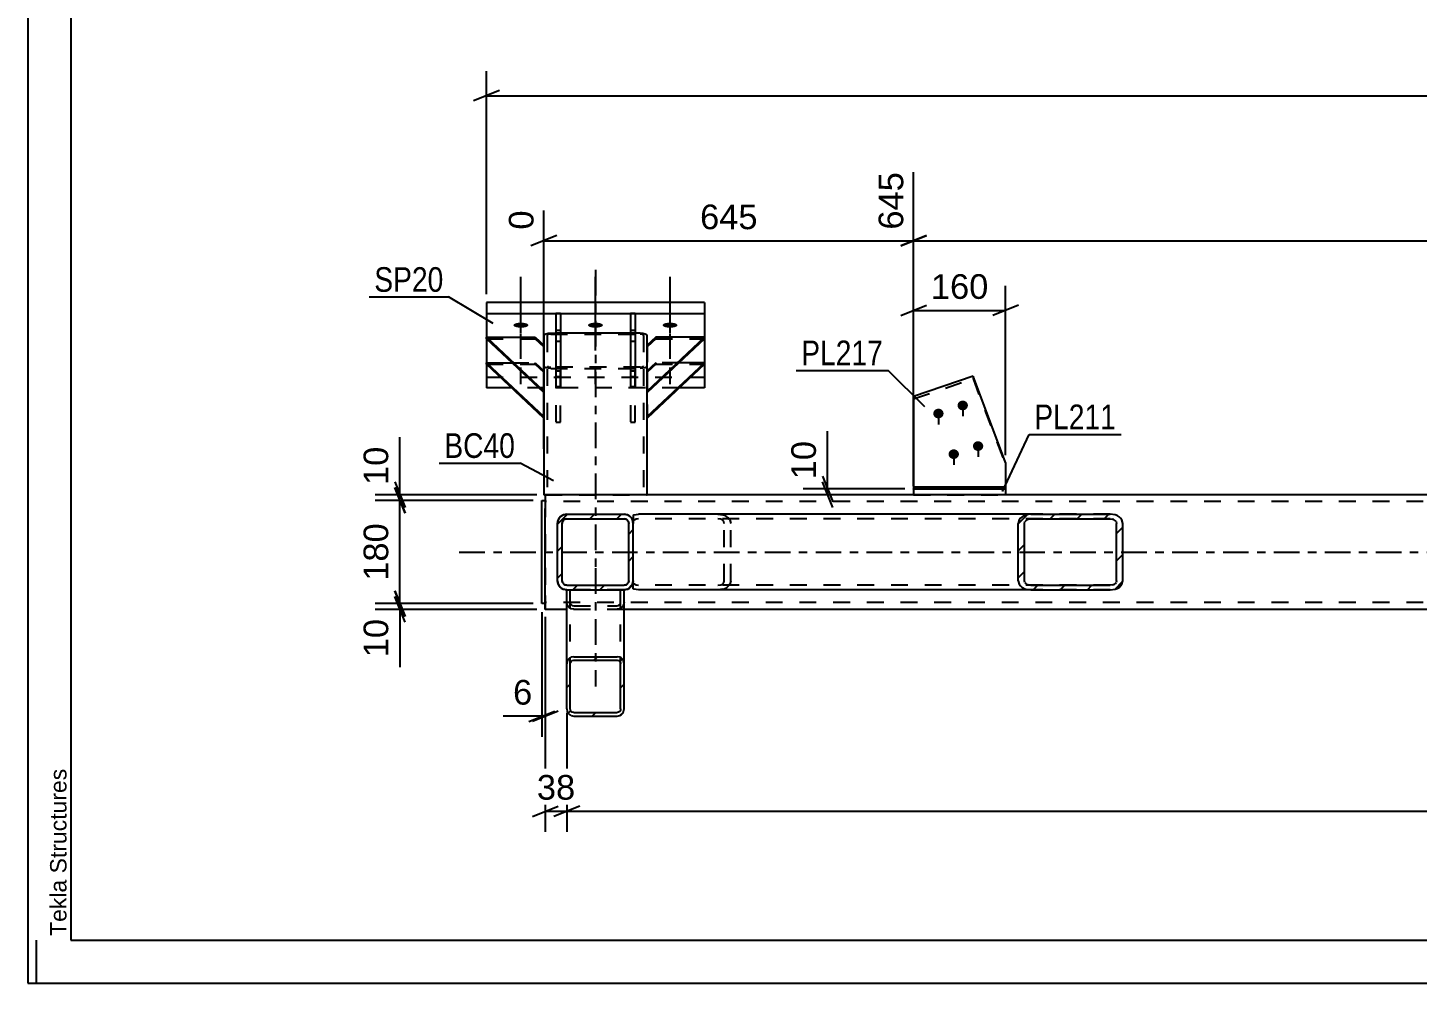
# Model space of a CAD drawing. Header units: millimetres. Extents: x 0 to 841, y 0 to 594.
# Drawn here: x 0 to 161.5, y 0 to 111.1 of the extents above; entities that cross this region are included whole.
import ezdxf

# ---------------------------------------------------------------- set-up
doc = ezdxf.new("R2010")
doc.units = ezdxf.units.MM
doc.linetypes.add('DXK_LINE_DOT2', pattern=[3.9198, 1.9599, -1.9599])
doc.linetypes.add('DXK_LINE_DOT3', pattern=[5.9187, 2.979, -0.9799, 0.9799, -0.9799])
doc.styles.add('Arial', font='ARIAL.TTF', dxfattribs={"height": 0.2})
doc.styles.add('Arial Narrow', font='ARIALN.TTF', dxfattribs={"height": 0.2})

# ---------------------------------------------------------------- blocks, each defined once
blk = doc.blocks.new('Unknown-318884472-1130')
at = {"color": 5, "linetype": 'Continuous'}
for p, q in [((0, 594), (0, 0)), ((5, 589), (5, 5)), ((1, 0), (1, 5)), ((5, 5), (836, 5)), ((0, 0), (841, 0))]:
    blk.add_line(p, q, dxfattribs=at)
at = {"color": 174, "linetype": 'Continuous', "style": 'Arial'}
blk.add_text('Tekla Structures', height=1.9102, rotation=90, dxfattribs=at).set_placement((4.5, 5.5))
blk = doc.blocks.new('Part-318884472-4687 - 4662')
at = {"color": 2, "linetype": 'Continuous'}
for p, q in [((71.99, 65.88), (78.66, 72.14)), ((78.66, 71.96), (71.99, 65.7)), ((78.66, 72.14), (75.7, 72.14)), ((78.66, 72.14), (78.66, 71.96))]:
    blk.add_line(p, q, dxfattribs=at)
at = {"color": 7, "linetype": 'DXK_LINE_DOT2'}
for p, q in [((72.99, 72.14), (71.99, 71.2)), ((72.99, 71.96), (71.99, 71.02)), ((71.99, 71.2), (71.99, 65.7)), ((75.7, 72.14), (72.99, 72.14)), ((72.99, 72.14), (72.99, 71.96)), ((72.99, 71.96), (78.66, 71.96))]:
    blk.add_line(p, q, dxfattribs=at)
blk = doc.blocks.new('Part-318884472-4672 - 4662')
at = {"color": 2, "linetype": 'Continuous'}
for p, q in [((70.06, 77.87), (70.06, 69.32)), ((70.59, 77.87), (70.06, 77.87)), ((70.59, 77.87), (70.59, 69.32)), ((70.59, 69.32), (70.06, 69.32))]:
    blk.add_line(p, q, dxfattribs=at)
at = {"color": 7, "linetype": 'DXK_LINE_DOT2'}
for p, q in [((70.06, 75.93), (70.59, 75.93)), ((70.06, 74.65), (70.59, 74.65))]:
    blk.add_line(p, q, dxfattribs=at)
blk = doc.blocks.new('Part-318884472-4664 - 4662')
at = {"color": 2, "linetype": 'Continuous'}
for p, q in [((53.32, 71.96), (53.32, 72.14)), ((53.32, 72.14), (59.99, 65.88)), ((53.32, 72.14), (56.28, 72.14)), ((59.99, 65.7), (53.32, 71.96))]:
    blk.add_line(p, q, dxfattribs=at)
at = {"color": 7, "linetype": 'DXK_LINE_DOT2'}
for p, q in [((53.32, 71.96), (58.99, 71.96)), ((56.28, 72.14), (58.99, 72.14)), ((58.99, 71.96), (58.99, 72.14)), ((58.99, 72.14), (59.99, 71.2)), ((58.99, 71.96), (59.99, 71.02)), ((59.99, 71.2), (59.99, 65.7))]:
    blk.add_line(p, q, dxfattribs=at)
blk = doc.blocks.new('Part-318884472-4665 - 4662')
at = {"color": 2, "linetype": 'Continuous'}
for p, q in [((53.32, 74.93), (53.32, 75.11)), ((53.32, 75.11), (59.99, 68.84)), ((53.32, 75.11), (58.99, 75.11)), ((59.99, 68.66), (53.32, 74.93)), ((58.99, 75.11), (59.99, 74.17))]:
    blk.add_line(p, q, dxfattribs=at)
at = {"color": 7, "linetype": 'DXK_LINE_DOT2'}
for p, q in [((53.32, 74.93), (58.99, 74.93)), ((58.99, 74.93), (58.99, 75.11)), ((58.99, 74.93), (59.99, 73.99)), ((59.99, 74.17), (59.99, 68.66))]:
    blk.add_line(p, q, dxfattribs=at)
blk = doc.blocks.new('Part-318884472-4666 - 4662')
at = {"color": 2, "linetype": 'Continuous'}
for p, q in [((72.99, 75.11), (71.99, 74.17)), ((71.99, 68.84), (78.66, 75.11)), ((78.66, 74.93), (71.99, 68.66)), ((78.66, 75.11), (72.99, 75.11)), ((78.66, 75.11), (78.66, 74.93))]:
    blk.add_line(p, q, dxfattribs=at)
at = {"color": 7, "linetype": 'DXK_LINE_DOT2'}
for p, q in [((72.99, 74.93), (71.99, 73.99)), ((72.99, 75.11), (72.99, 74.93)), ((72.99, 74.93), (78.66, 74.93)), ((71.99, 74.17), (71.99, 68.66))]:
    blk.add_line(p, q, dxfattribs=at)
blk = doc.blocks.new('Part-318884472-4669 - 4662')
at = {"color": 2, "linetype": 'Continuous'}
for p, q in [((61.39, 77.87), (61.39, 69.32)), ((61.92, 77.87), (61.39, 77.87)), ((61.92, 77.87), (61.92, 69.32)), ((61.92, 69.32), (61.39, 69.32))]:
    blk.add_line(p, q, dxfattribs=at)
at = {"color": 7, "linetype": 'DXK_LINE_DOT2'}
for p, q in [((61.39, 75.93), (61.92, 75.93)), ((61.39, 74.65), (61.92, 74.65))]:
    blk.add_line(p, q, dxfattribs=at)
blk = doc.blocks.new('Part-318884472-4675 - 4662')
at = {"color": 7, "linetype": 'DXK_LINE_DOT2'}
for p, q in [((61.39, 71.14), (61.39, 65.22)), ((61.92, 71.14), (61.39, 71.14)), ((61.92, 65.22), (61.92, 71.14)), ((61.39, 70.54), (61.92, 70.54)), ((61.92, 69.2), (61.39, 69.2)), ((61.39, 65.22), (61.92, 65.22))]:
    blk.add_line(p, q, dxfattribs=at)
blk = doc.blocks.new('Part-318884472-4678 - 4662')
at = {"color": 7, "linetype": 'DXK_LINE_DOT2'}
for p, q in [((70.06, 71.14), (70.06, 65.22)), ((70.59, 71.14), (70.06, 71.14)), ((70.59, 65.22), (70.59, 71.14)), ((70.06, 70.54), (70.59, 70.54)), ((70.59, 69.2), (70.06, 69.2)), ((70.06, 65.22), (70.59, 65.22))]:
    blk.add_line(p, q, dxfattribs=at)
blk = doc.blocks.new('Part-318884472-4693 - 4662')
at = {"linetype": 'Continuous'}
h = blk.add_hatch(dxfattribs=at)
h.set_pattern_fill('', scale=0.7, style=0, pattern_type=0)
h.set_pattern_definition([(45, (69.7318, 45.8073), (-1.57154, 1.57154), [])])
h.paths.add_polyline_path([(69.32, 45.73), (69.73, 45.81), (70.08, 46.04), (70.31, 46.38), (70.39, 46.79), (70.39, 53.46), (70.31, 53.87), (70.08, 54.21), (69.73, 54.44), (69.32, 54.53), (62.66, 54.53), (62.25, 54.44), (61.9, 54.21), (61.67, 53.87), (61.59, 53.46), (61.59, 46.79), (61.67, 46.38), (61.9, 46.04), (62.25, 45.81), (62.66, 45.73)])
h.paths.add_polyline_path([(62.45, 46.3), (62.28, 46.42), (62.16, 46.59), (62.12, 46.79), (62.12, 53.46), (62.16, 53.66), (62.28, 53.84), (62.45, 53.95), (62.66, 53.99), (69.32, 53.99), (69.53, 53.95), (69.7, 53.84), (69.82, 53.66), (69.86, 53.46), (69.86, 46.79), (69.82, 46.59), (69.7, 46.42), (69.53, 46.3), (69.32, 46.26), (62.66, 46.26)])
at = {"color": 7, "linetype": 'DXK_LINE_DOT2'}
for p, q in [((61.59, 53.46), (61.67, 53.87)), ((61.59, 46.79), (61.59, 53.46)), ((62.16, 53.66), (62.12, 53.46)), ((62.12, 46.79), (62.12, 53.46)), ((62.25, 54.44), (62.66, 54.53)), ((62.66, 53.99), (62.45, 53.95)), ((62.66, 54.53), (69.32, 54.53)), ((62.66, 53.99), (69.32, 53.99)), ((69.32, 54.53), (69.73, 54.44)), ((69.53, 53.95), (69.32, 53.99)), ((69.86, 53.46), (69.82, 53.66)), ((69.86, 46.79), (69.86, 53.46)), ((70.31, 53.87), (70.39, 53.46)), ((70.39, 46.79), (70.39, 53.46)), ((61.67, 46.38), (61.59, 46.79)), ((62.12, 46.79), (62.16, 46.59)), ((62.66, 45.73), (62.25, 45.81)), ((62.45, 46.3), (62.66, 46.26)), ((62.66, 46.26), (69.32, 46.26)), ((62.66, 45.73), (69.32, 45.73)), ((69.32, 46.26), (69.53, 46.3)), ((69.73, 45.81), (69.32, 45.73)), ((69.82, 46.59), (69.86, 46.79)), ((70.39, 46.79), (70.31, 46.38))]:
    blk.add_line(p, q, dxfattribs=at)
at = {"color": 2, "linetype": 'Continuous'}
for p, q in [((61.67, 53.87), (61.59, 53.46)), ((61.59, 46.79), (61.59, 53.46)), ((62.12, 53.46), (62.16, 53.66)), ((62.12, 46.79), (62.12, 53.46)), ((62.66, 54.53), (62.25, 54.44)), ((62.45, 53.95), (62.66, 53.99)), ((62.66, 54.53), (69.32, 54.53)), ((62.66, 53.99), (69.32, 53.99)), ((69.73, 54.44), (69.32, 54.53)), ((69.32, 53.99), (69.53, 53.95)), ((69.82, 53.66), (69.86, 53.46)), ((69.86, 46.79), (69.86, 53.46)), ((70.39, 53.46), (70.31, 53.87)), ((70.39, 46.79), (70.39, 53.46)), ((61.59, 46.79), (61.67, 46.38)), ((62.16, 46.59), (62.12, 46.79)), ((62.25, 45.81), (62.66, 45.73)), ((62.66, 46.26), (62.45, 46.3)), ((62.66, 46.26), (69.32, 46.26)), ((62.66, 45.73), (69.32, 45.73)), ((69.53, 46.3), (69.32, 46.26)), ((69.32, 45.73), (69.73, 45.81)), ((69.86, 46.79), (69.82, 46.59)), ((70.31, 46.38), (70.39, 46.79))]:
    blk.add_line(p, q, dxfattribs=at)
at = {"color": 7, "linetype": 'DXK_LINE_DOT2'}
for centre, radius, start, end in [((62.66, 53.46), 1.07, 112.5, 157.5), ((62.66, 53.46), 0.533, 112.5, 157.5), ((69.32, 53.46), 0.533, 22.5, 67.5), ((69.32, 53.46), 1.07, 22.5, 67.5), ((62.66, 46.79), 1.07, 202.5, 247.5), ((62.66, 46.79), 0.533, 202.5, 247.5), ((69.32, 46.79), 0.533, 292.5, 337.5), ((69.32, 46.79), 1.07, 292.5, 337.5)]:
    blk.add_arc(centre, radius, start, end, dxfattribs=at)
at = {"color": 2, "linetype": 'Continuous'}
for centre, radius, start, end in [((62.66, 53.46), 1.07, 112.5, 157.5), ((62.66, 53.46), 0.533, 112.5, 157.5), ((69.32, 53.46), 0.533, 22.5, 67.5), ((69.32, 53.46), 1.07, 22.5, 67.5), ((62.66, 46.79), 1.07, 202.5, 247.5), ((62.66, 46.79), 0.533, 202.5, 247.5), ((69.32, 46.79), 0.533, 292.5, 337.5), ((69.32, 46.79), 1.07, 292.5, 337.5)]:
    blk.add_arc(centre, radius, start, end, dxfattribs=at)
blk = doc.blocks.new('Part-318884472-4695 - 4662')
at = {"linetype": 'Continuous'}
h = blk.add_hatch(dxfattribs=at)
h.set_pattern_fill('', scale=0.7, style=0, pattern_type=0)
h.set_pattern_definition([(45, (126.3908, 45.8073), (-1.57154, 1.57154), [])])
h.paths.add_polyline_path([(125.83, 45.73), (126.39, 45.81), (126.87, 46.04), (127.19, 46.38), (127.3, 46.79), (127.3, 53.46), (127.19, 53.87), (126.87, 54.21), (126.39, 54.44), (125.83, 54.53), (116.6, 54.53), (116.04, 54.44), (115.56, 54.21), (115.24, 53.87), (115.13, 53.46), (115.13, 46.79), (115.24, 46.38), (115.56, 46.04), (116.04, 45.81), (116.6, 45.73)])
h.paths.add_polyline_path([(116.32, 46.3), (116.08, 46.42), (115.92, 46.59), (115.86, 46.79), (115.86, 53.46), (115.92, 53.66), (116.08, 53.84), (116.32, 53.95), (116.6, 53.99), (125.83, 53.99), (126.11, 53.95), (126.35, 53.84), (126.51, 53.66), (126.56, 53.46), (126.56, 46.79), (126.51, 46.59), (126.35, 46.42), (126.11, 46.3), (125.83, 46.26), (116.6, 46.26)])
at = {"color": 2, "linetype": 'Continuous'}
for p, q in [((70.39, 54.42), (70.44, 54.44)), ((70.39, 54.42), (70.39, 53.46)), ((70.44, 54.44), (71.01, 54.53)), ((116.6, 54.53), (71.01, 54.53)), ((115.24, 53.87), (115.13, 53.46)), ((115.13, 46.79), (115.13, 53.46)), ((115.86, 53.46), (115.92, 53.66)), ((115.86, 46.79), (115.86, 53.46)), ((116.6, 54.53), (116.04, 54.44)), ((116.32, 53.95), (116.6, 53.99)), ((116.6, 54.53), (125.83, 54.53)), ((116.6, 53.99), (125.83, 53.99)), ((126.39, 54.44), (125.83, 54.53)), ((125.83, 53.99), (126.11, 53.95)), ((126.51, 53.66), (126.56, 53.46)), ((126.56, 46.79), (126.56, 53.46)), ((127.3, 53.46), (127.19, 53.87)), ((127.3, 46.79), (127.3, 53.46)), ((70.39, 45.83), (70.39, 46.79)), ((70.44, 45.81), (70.39, 45.83)), ((71.01, 45.73), (70.44, 45.81)), ((116.6, 45.73), (71.01, 45.73)), ((115.13, 46.79), (115.24, 46.38)), ((115.92, 46.59), (115.86, 46.79)), ((116.04, 45.81), (116.6, 45.73)), ((116.6, 46.26), (116.32, 46.3)), ((116.6, 46.26), (125.83, 46.26)), ((116.6, 45.73), (125.83, 45.73)), ((126.11, 46.3), (125.83, 46.26)), ((125.83, 45.73), (126.39, 45.81)), ((126.56, 46.79), (126.51, 46.59)), ((127.19, 46.38), (127.3, 46.79))]:
    blk.add_line(p, q, dxfattribs=at)
at = {"color": 7, "linetype": 'DXK_LINE_DOT2'}
for p, q in [((70.39, 54.42), (70.39, 53.73)), ((70.49, 53.84), (70.39, 53.73)), ((70.39, 46.79), (70.39, 53.46)), ((70.73, 53.95), (70.49, 53.84)), ((71.01, 53.99), (70.73, 53.95)), ((125.83, 53.99), (71.01, 53.99)), ((80.23, 54.53), (80.8, 54.44)), ((80.51, 53.95), (80.23, 53.99)), ((80.97, 53.46), (80.91, 53.66)), ((80.97, 46.79), (80.97, 53.46)), ((81.6, 53.87), (81.71, 53.46)), ((81.71, 46.79), (81.71, 53.46)), ((125.83, 54.53), (116.6, 54.53)), ((70.39, 46.52), (70.49, 46.42)), ((70.49, 46.42), (70.73, 46.3)), ((70.73, 46.3), (71.01, 46.26)), ((125.83, 46.26), (71.01, 46.26)), ((80.23, 46.26), (80.51, 46.3)), ((80.8, 45.81), (80.23, 45.73)), ((80.91, 46.59), (80.97, 46.79)), ((81.71, 46.79), (81.6, 46.38)), ((125.83, 45.73), (116.6, 45.73))]:
    blk.add_line(p, q, dxfattribs=at)
for centre, radius, start, end in [((80.35, 53.3), 0.673, 32.6715, 75.6113), ((80.46, 53.14), 1.35, 32.6715, 75.6113), ((80.35, 46.95), 0.673, 284.3887, 327.3285), ((80.46, 47.11), 1.35, 284.3887, 327.3285)]:
    blk.add_arc(centre, radius, start, end, dxfattribs=at)
at = {"color": 2, "linetype": 'Continuous'}
for centre, radius, start, end in [((116.37, 53.14), 1.35, 104.3887, 147.3285), ((116.49, 53.3), 0.673, 104.3887, 147.3285), ((125.94, 53.3), 0.673, 32.6715, 75.6113), ((126.06, 53.14), 1.35, 32.6715, 75.6113), ((116.37, 47.11), 1.35, 212.6715, 255.6113), ((116.49, 46.95), 0.673, 212.6715, 255.6113), ((125.94, 46.95), 0.673, 284.3887, 327.3285), ((126.06, 47.11), 1.35, 284.3887, 327.3285)]:
    blk.add_arc(centre, radius, start, end, dxfattribs=at)
blk = doc.blocks.new('Bolt-318884472-4716 - 4662')
at = {"linetype": 'Continuous'}
for points in [[(105.86, 65.66), (105.73, 65.68), (105.61, 65.71), (105.5, 65.77), (105.41, 65.85), (105.34, 65.95), (105.29, 66.05), (105.26, 66.17), (105.26, 66.29), (105.29, 66.4), (105.34, 66.51), (105.41, 66.6), (105.5, 66.68), (105.61, 66.74), (105.73, 66.78), (105.86, 66.79), (105.98, 66.78), (106.1, 66.74), (106.21, 66.68), (106.3, 66.6), (106.38, 66.51), (106.43, 66.4), (106.45, 66.29), (106.45, 66.17), (106.43, 66.05), (106.38, 65.95), (106.3, 65.85), (106.21, 65.77), (106.1, 65.71), (105.98, 65.68)], [(108.68, 66.61), (108.56, 66.62), (108.44, 66.65), (108.33, 66.71), (108.24, 66.79), (108.16, 66.89), (108.11, 67), (108.09, 67.11), (108.09, 67.23), (108.11, 67.34), (108.16, 67.45), (108.24, 67.55), (108.33, 67.63), (108.44, 67.68), (108.56, 67.72), (108.68, 67.73), (108.81, 67.72), (108.93, 67.68), (109.04, 67.63), (109.13, 67.55), (109.2, 67.45), (109.25, 67.34), (109.28, 67.23), (109.28, 67.11), (109.25, 67), (109.2, 66.89), (109.13, 66.79), (109.04, 66.71), (108.93, 66.65), (108.81, 66.62)], [(110.47, 61.88), (110.34, 61.89), (110.22, 61.93), (110.11, 61.99), (110.02, 62.07), (109.95, 62.16), (109.9, 62.27), (109.87, 62.39), (109.87, 62.51), (109.9, 62.62), (109.95, 62.73), (110.02, 62.82), (110.11, 62.9), (110.22, 62.96), (110.34, 63), (110.47, 63.01), (110.59, 63), (110.71, 62.96), (110.82, 62.9), (110.91, 62.82), (110.99, 62.73), (111.04, 62.62), (111.06, 62.51), (111.06, 62.39), (111.04, 62.27), (110.99, 62.16), (110.91, 62.07), (110.82, 61.99), (110.71, 61.93), (110.59, 61.89)], [(107.64, 60.94), (107.51, 60.95), (107.4, 60.99), (107.29, 61.05), (107.19, 61.13), (107.12, 61.22), (107.07, 61.33), (107.04, 61.45), (107.04, 61.56), (107.07, 61.68), (107.12, 61.79), (107.19, 61.88), (107.29, 61.96), (107.4, 62.02), (107.51, 62.06), (107.64, 62.07), (107.76, 62.06), (107.88, 62.02), (107.99, 61.96), (108.09, 61.88), (108.16, 61.79), (108.21, 61.68), (108.24, 61.56), (108.24, 61.45), (108.21, 61.33), (108.16, 61.22), (108.09, 61.13), (107.99, 61.05), (107.88, 60.99), (107.76, 60.95)]]:
    blk.add_hatch(color=1, dxfattribs=at).paths.add_polyline_path(points)
at = {"color": 1, "linetype": 'Continuous'}
for p, q in [((105.86, 66.68), (105.86, 64.97)), ((108.68, 67.63), (108.68, 65.92)), ((107.64, 61.96), (107.64, 60.25)), ((110.47, 62.9), (110.47, 61.19))]:
    blk.add_line(p, q, dxfattribs=at)
blk = doc.blocks.new('Bolt-318884472-4717 - 4662')
at = {"linetype": 'Continuous'}
for points in [[(57.32, 76.79), (57.5, 76.79), (57.68, 76.77), (57.83, 76.74), (57.97, 76.7), (58.07, 76.65), (58.15, 76.59), (58.19, 76.53), (58.19, 76.47), (58.15, 76.41), (58.07, 76.35), (57.97, 76.3), (57.83, 76.26), (57.68, 76.23), (57.5, 76.21), (57.32, 76.2), (57.14, 76.21), (56.97, 76.23), (56.81, 76.26), (56.68, 76.3), (56.57, 76.35), (56.5, 76.41), (56.46, 76.47), (56.46, 76.53), (56.5, 76.59), (56.57, 76.65), (56.68, 76.7), (56.81, 76.74), (56.97, 76.77), (57.14, 76.79)], [(65.99, 76.79), (66.17, 76.79), (66.34, 76.77), (66.5, 76.74), (66.63, 76.7), (66.74, 76.65), (66.81, 76.59), (66.85, 76.53), (66.85, 76.47), (66.81, 76.41), (66.74, 76.35), (66.63, 76.3), (66.5, 76.26), (66.34, 76.23), (66.17, 76.21), (65.99, 76.2), (65.81, 76.21), (65.64, 76.23), (65.48, 76.26), (65.35, 76.3), (65.24, 76.35), (65.17, 76.41), (65.13, 76.47), (65.13, 76.53), (65.17, 76.59), (65.24, 76.65), (65.35, 76.7), (65.48, 76.74), (65.64, 76.77), (65.81, 76.79)], [(74.66, 76.79), (74.84, 76.79), (75.01, 76.77), (75.17, 76.74), (75.3, 76.7), (75.41, 76.65), (75.48, 76.59), (75.52, 76.53), (75.52, 76.47), (75.48, 76.41), (75.41, 76.35), (75.3, 76.3), (75.17, 76.26), (75.01, 76.23), (74.84, 76.21), (74.66, 76.2), (74.48, 76.21), (74.3, 76.23), (74.15, 76.26), (74.01, 76.3), (73.91, 76.35), (73.83, 76.41), (73.8, 76.47), (73.8, 76.53), (73.83, 76.59), (73.91, 76.65), (74.01, 76.7), (74.15, 76.74), (74.3, 76.77), (74.48, 76.79)]]:
    blk.add_hatch(color=1, dxfattribs=at).paths.add_polyline_path(points)
at = {"color": 1, "linetype": 'Continuous'}
for p, q in [((57.32, 75.56), (57.32, 82.14)), ((65.99, 75.56), (65.99, 82.14)), ((74.66, 75.56), (74.66, 82.14))]:
    blk.add_line(p, q, dxfattribs=at)
at = {"color": 1, "linetype": 'DXK_LINE_DOT2'}
for p, q in [((57.32, 72.59), (57.32, 79.17)), ((74.66, 72.59), (74.66, 79.17)), ((57.32, 69.63), (57.32, 76.21)), ((65.99, 69.63), (65.99, 76.21)), ((74.66, 69.63), (74.66, 76.21))]:
    blk.add_line(p, q, dxfattribs=at)
blk = doc.blocks.new('Part-318884472-4721 - 4662')
at = {"color": 2, "linetype": 'Continuous'}
for p, q in [((109.88, 70.56), (102.97, 68.21)), ((113.67, 60.52), (109.88, 70.56)), ((102.97, 68.21), (102.97, 57.46)), ((113.67, 60.52), (113.67, 57.46)), ((102.97, 57.7), (113.67, 57.7))]:
    blk.add_line(p, q, dxfattribs=at)
at = {"color": 7, "linetype": 'DXK_LINE_DOT2'}
for p, q in [((102.97, 67.93), (109.88, 70.29)), ((109.88, 70.56), (109.88, 70.29)), ((109.88, 70.29), (113.67, 60.25)), ((102.97, 57.43), (102.97, 57.46)), ((102.97, 57.43), (102.97, 57.46)), ((113.67, 57.43), (102.97, 57.43)), ((113.67, 57.46), (113.67, 57.43)), ((113.67, 57.46), (113.67, 57.43))]:
    blk.add_line(p, q, dxfattribs=at)
blk = doc.blocks.new('Part-318884472-4722 - 4662')
at = {"color": 2, "linetype": 'Continuous'}
for p, q in [((59.76, 44.13), (59.76, 56.13)), ((59.76, 56.13), (60.16, 56.13)), ((60.16, 44.13), (59.76, 44.13))]:
    blk.add_line(p, q, dxfattribs=at)
at = {"color": 7, "linetype": 'DXK_LINE_DOT2'}
blk.add_line((60.16, 56.13), (60.16, 44.13), dxfattribs=at)
blk = doc.blocks.new('Part-318884472-4723 - 4662')
at = {"color": 2, "linetype": 'Continuous'}
for p, q in [((102.97, 57.46), (102.97, 56.79)), ((102.97, 57.46), (113.67, 57.46)), ((113.67, 57.46), (113.67, 56.79))]:
    blk.add_line(p, q, dxfattribs=at)
at = {"color": 7, "linetype": 'DXK_LINE_DOT2'}
blk.add_line((102.97, 56.79), (113.67, 56.79), dxfattribs=at)
blk = doc.blocks.new('Part-318884472-4724 - 4662')
at = {"color": 2, "linetype": 'Continuous'}
for p, q in [((78.66, 79.12), (53.32, 79.12)), ((53.32, 79.12), (53.32, 69.2)), ((53.32, 77.87), (78.66, 77.87)), ((78.66, 79.12), (78.66, 69.2)), ((56.26, 69.2), (53.32, 69.2)), ((78.66, 69.2), (75.72, 69.2))]:
    blk.add_line(p, q, dxfattribs=at)
at = {"color": 7, "linetype": 'DXK_LINE_DOT2'}
for p, q in [((53.32, 70.45), (78.66, 70.45)), ((75.72, 69.2), (56.26, 69.2))]:
    blk.add_line(p, q, dxfattribs=at)
blk = doc.blocks.new('Part-318884472-4725 - 4662')
at = {"color": 7, "linetype": 'DXK_LINE_DOT3'}
blk.add_line((65.99, 82.93), (65.99, 47.4), dxfattribs=at)
at = {"color": 2, "linetype": 'Continuous'}
for p, q in [((59.99, 75.31), (60.05, 75.42)), ((59.99, 75.31), (59.99, 56.79)), ((60.05, 75.42), (60.22, 75.51)), ((60.22, 75.51), (60.48, 75.57)), ((60.48, 75.57), (60.79, 75.59)), ((60.79, 75.59), (61.39, 75.59)), ((70.06, 75.59), (61.92, 75.59)), ((71.19, 75.59), (70.59, 75.59)), ((71.19, 75.59), (71.5, 75.57)), ((71.5, 75.57), (71.76, 75.51)), ((71.76, 75.51), (71.93, 75.42)), ((71.93, 75.42), (71.99, 75.31)), ((71.99, 56.79), (71.99, 75.31)), ((59.99, 56.79), (60.16, 56.79))]:
    blk.add_line(p, q, dxfattribs=at)
at = {"color": 7, "linetype": 'DXK_LINE_DOT2'}
for p, q in [((60.42, 75.37), (60.39, 75.31)), ((60.39, 75.31), (60.39, 56.79)), ((60.51, 75.41), (60.42, 75.37)), ((60.64, 75.44), (60.51, 75.41)), ((60.79, 75.45), (60.64, 75.44)), ((60.79, 75.45), (71.19, 75.45)), ((61.92, 75.59), (61.39, 75.59)), ((70.59, 75.59), (70.06, 75.59)), ((71.34, 75.44), (71.19, 75.45)), ((71.47, 75.41), (71.34, 75.44)), ((71.56, 75.37), (71.47, 75.41)), ((71.59, 75.31), (71.56, 75.37)), ((71.59, 75.31), (71.59, 56.79)), ((60.05, 71.65), (59.99, 71.76)), ((60.22, 71.56), (60.05, 71.65)), ((60.48, 71.5), (60.22, 71.56)), ((60.39, 71.76), (60.42, 71.7)), ((60.42, 71.7), (60.51, 71.66)), ((60.79, 71.48), (60.48, 71.5)), ((60.51, 71.66), (60.64, 71.63)), ((60.64, 71.63), (60.79, 71.62)), ((71.19, 71.62), (60.79, 71.62)), ((60.79, 71.48), (71.19, 71.48)), ((71.19, 71.62), (71.34, 71.63)), ((71.5, 71.5), (71.19, 71.48)), ((71.34, 71.63), (71.47, 71.66)), ((71.47, 71.66), (71.56, 71.7)), ((71.76, 71.56), (71.5, 71.5)), ((71.56, 71.7), (71.59, 71.76)), ((71.93, 71.65), (71.76, 71.56)), ((71.99, 71.76), (71.93, 71.65)), ((60.05, 56.79), (59.99, 56.79)), ((60.16, 56.79), (71.99, 56.79))]:
    blk.add_line(p, q, dxfattribs=at)
blk = doc.blocks.new('Part-318884472-4747 - 4662')
at = {"linetype": 'Continuous'}
h = blk.add_hatch(dxfattribs=at)
h.set_pattern_fill('', scale=0.7, style=0, pattern_type=0)
h.set_pattern_definition([(45, (68.8299, 31.1244), (-1.57154, 1.57154), [])])
h.paths.add_polyline_path([(68.52, 31.06), (68.83, 31.12), (69.09, 31.3), (69.26, 31.57), (69.32, 31.89), (69.32, 37.12), (69.26, 37.44), (69.09, 37.71), (68.83, 37.89), (68.52, 37.95), (63.46, 37.95), (63.15, 37.89), (62.89, 37.71), (62.72, 37.44), (62.66, 37.12), (62.66, 31.89), (62.72, 31.57), (62.89, 31.3), (63.15, 31.12), (63.46, 31.06)])
h.paths.add_polyline_path([(63.3, 31.51), (63.17, 31.6), (63.09, 31.73), (63.06, 31.89), (63.06, 37.12), (63.09, 37.28), (63.17, 37.42), (63.3, 37.51), (63.46, 37.54), (68.52, 37.54), (68.68, 37.51), (68.81, 37.42), (68.89, 37.28), (68.92, 37.12), (68.92, 31.89), (68.89, 31.73), (68.81, 31.6), (68.68, 31.51), (68.52, 31.47), (63.46, 31.47)])
at = {"color": 7, "linetype": 'DXK_LINE_DOT3'}
blk.add_line((65.99, 48.25), (65.99, 34.51), dxfattribs=at)
at = {"color": 2, "linetype": 'Continuous'}
for p, q in [((62.66, 37.12), (62.66, 45.73)), ((69.32, 37.12), (69.32, 45.73)), ((62.72, 37.44), (62.66, 37.12)), ((63.06, 37.12), (63.09, 37.28)), ((63.09, 37.28), (63.17, 37.42)), ((63.46, 37.95), (63.15, 37.89)), ((63.17, 37.42), (63.3, 37.51)), ((63.3, 37.51), (63.46, 37.54)), ((63.46, 37.95), (68.52, 37.95)), ((63.46, 37.54), (68.52, 37.54)), ((68.83, 37.89), (68.52, 37.95)), ((68.52, 37.54), (68.68, 37.51)), ((68.68, 37.51), (68.81, 37.42)), ((68.81, 37.42), (68.89, 37.28)), ((68.89, 37.28), (68.92, 37.12)), ((69.32, 37.12), (69.26, 37.44)), ((62.66, 31.89), (62.66, 37.12)), ((63.06, 31.89), (63.06, 37.12)), ((68.92, 31.89), (68.92, 37.12)), ((69.32, 31.89), (69.32, 37.12)), ((62.66, 31.89), (62.72, 31.57)), ((63.09, 31.73), (63.06, 31.89)), ((63.17, 31.6), (63.09, 31.73)), ((63.15, 31.12), (63.46, 31.06)), ((63.3, 31.51), (63.17, 31.6)), ((63.46, 31.47), (63.3, 31.51)), ((63.46, 31.47), (68.52, 31.47)), ((63.46, 31.06), (68.52, 31.06)), ((68.68, 31.51), (68.52, 31.47)), ((68.52, 31.06), (68.83, 31.12)), ((68.81, 31.6), (68.68, 31.51)), ((68.89, 31.73), (68.81, 31.6)), ((68.92, 31.89), (68.89, 31.73)), ((69.26, 31.57), (69.32, 31.89))]:
    blk.add_line(p, q, dxfattribs=at)
at = {"color": 7, "linetype": 'DXK_LINE_DOT2'}
for p, q in [((69.32, 45.73), (62.66, 45.73)), ((63.06, 31.89), (63.06, 45.73)), ((68.92, 31.89), (68.92, 45.73)), ((62.72, 43.99), (62.66, 44.31)), ((63.09, 44.15), (63.06, 44.31)), ((63.15, 44.05), (63.09, 44.15)), ((63.17, 44.01), (63.15, 44.05)), ((63.17, 44.01), (63.3, 43.92)), ((63.3, 43.92), (63.46, 43.89)), ((63.46, 43.89), (68.52, 43.89)), ((68.52, 43.89), (68.68, 43.92)), ((68.68, 43.92), (68.81, 44.01)), ((68.81, 44.01), (68.83, 44.05)), ((68.83, 44.05), (68.89, 44.15)), ((68.89, 44.15), (68.92, 44.31)), ((69.32, 44.31), (69.26, 43.99)), ((63.46, 43.48), (63.15, 43.54)), ((63.46, 43.48), (68.52, 43.48)), ((68.83, 43.54), (68.52, 43.48)), ((62.66, 31.89), (62.66, 37.12)), ((69.32, 31.89), (69.32, 37.12))]:
    blk.add_line(p, q, dxfattribs=at)
for centre, start, end in [((63.47, 44.29), 201.5713, 246.5495), ((68.51, 44.29), 293.4505, 338.4287)]:
    blk.add_arc(centre, 0.814, start, end, dxfattribs=at)
at = {"color": 2, "linetype": 'Continuous'}
for centre, start, end in [((63.47, 37.14), 113.4505, 158.4287), ((68.51, 37.14), 21.5713, 66.5495), ((63.47, 31.87), 201.5713, 246.5495), ((68.51, 31.87), 293.4505, 338.4287)]:
    blk.add_arc(centre, 0.814, start, end, dxfattribs=at)
blk = doc.blocks.new('Part-318884472-4748 - 4662')
at = {"color": 2, "linetype": 'Continuous'}
for p, q in [((60.16, 56.79), (60.16, 55.19)), ((283.73, 56.79), (60.16, 56.79)), ((60.16, 45.06), (60.16, 55.19)), ((60.16, 43.46), (60.16, 45.06)), ((62.66, 43.46), (60.16, 43.46)), ((283.73, 43.46), (69.32, 43.46))]:
    blk.add_line(p, q, dxfattribs=at)
at = {"color": 7, "linetype": 'DXK_LINE_DOT2'}
for p, q in [((60.16, 56.79), (60.16, 56.32)), ((283.73, 55.99), (60.16, 55.99)), ((60.16, 45.06), (60.16, 43.58)), ((283.73, 44.26), (60.16, 44.26)), ((69.32, 43.46), (62.66, 43.46))]:
    blk.add_line(p, q, dxfattribs=at)
at = {"color": 7, "linetype": 'DXK_LINE_DOT3'}
blk.add_line((50.16, 50.13), (283.73, 50.13), dxfattribs=at)
blk = doc.blocks.new('StraightDimension-318884472-10439 - 4662')
at = {"color": 7, "linetype": 'Continuous'}
for p, q in [((42.65, 58.29), (43.85, 55.29)), ((59.16, 56.79), (40.4, 56.79)), ((43.85, 54.63), (42.65, 57.63)), ((43.25, 56.13), (43.25, 56.79)), ((58.76, 56.13), (40.4, 56.13))]:
    blk.add_line(p, q, dxfattribs=at)
at = {"color": 0}
blk.add_wipeout([(42.5, 62.96), (38.3, 62.96), (38.3, 57.32), (42.5, 57.32)], dxfattribs=at)
at = {"color": 7, "linetype": 'Continuous'}
blk.add_line((43.25, 56.79), (43.25, 63.49), dxfattribs=at)
blk.add_line((43.25, 56.79), (43.25, 63.49), dxfattribs=at)
at = {"color": 3, "style": 'Arial'}
blk.add_text('10', height=2.865, rotation=90.0002, dxfattribs=at).set_placement((41.9, 57.92))
blk = doc.blocks.new('StraightDimension-318884472-9929 - 4662')
at = {"color": 7, "linetype": 'Continuous'}
for p, q in [((102.97, 57.79), (102.97, 94.28)), ((59.99, 62.12), (59.99, 89.84)), ((61.49, 86.91), (58.49, 85.71)), ((59.99, 86.31), (102.97, 86.31)), ((101.47, 85.71), (104.47, 86.91))]:
    blk.add_line(p, q, dxfattribs=at)
at = {"color": 0, "linetype": 'Continuous'}
for points in [[(102.37, 94.88), (98.17, 94.88), (98.17, 87.01), (102.37, 87.01)], [(59.39, 90.44), (55.19, 90.44), (55.19, 87.01), (59.39, 87.01)]]:
    blk.add_wipeout(points, dxfattribs=at)
at = {"color": 0}
blk.add_wipeout([(85.42, 87.06), (85.42, 91.26), (77.55, 91.26), (77.55, 87.06)], dxfattribs=at)
at = {"color": 3, "linetype": 'Continuous', "style": 'Arial'}
for s, height, p in [('645', 2.865, (101.77, 87.61)), ('0', 2.87, (58.79, 87.61))]:
    blk.add_text(s, height=height, rotation=90.0002, dxfattribs=at).set_placement(p)
at = {"color": 3, "style": 'Arial'}
blk.add_text('645', height=2.865, dxfattribs=at).set_placement((78.15, 87.66))
blk = doc.blocks.new('StraightDimension-318884472-9950 - 4662')
at = {"color": 7, "linetype": 'Continuous'}
for p, q in [((102.97, 69.21), (102.97, 81.06)), ((113.67, 61.39), (113.67, 81.06)), ((101.47, 77.61), (104.47, 78.81)), ((102.97, 78.21), (113.67, 78.21)), ((115.17, 78.81), (112.17, 77.61))]:
    blk.add_line(p, q, dxfattribs=at)
at = {"color": 0}
blk.add_wipeout([(112.26, 78.96), (112.26, 83.16), (104.38, 83.16), (104.38, 78.96)], dxfattribs=at)
at = {"color": 3, "style": 'Arial'}
blk.add_text('160', height=2.865, dxfattribs=at).set_placement((104.98, 79.56))
blk = doc.blocks.new('StraightDimension-318884472-9955 - 4662')
at = {"color": 7, "linetype": 'Continuous'}
for p, q in [((92.37, 58.96), (93.57, 55.96)), ((93.57, 55.29), (92.37, 58.29)), ((101.97, 57.46), (90.12, 57.46)), ((101.97, 56.79), (90.12, 56.79)), ((92.97, 56.79), (92.97, 57.46))]:
    blk.add_line(p, q, dxfattribs=at)
at = {"color": 0}
blk.add_wipeout([(92.22, 63.63), (88.02, 63.63), (88.02, 57.98), (92.22, 57.98)], dxfattribs=at)
at = {"color": 7, "linetype": 'Continuous'}
blk.add_line((92.97, 57.46), (92.97, 64.16), dxfattribs=at)
blk.add_line((92.97, 57.46), (92.97, 64.16), dxfattribs=at)
at = {"color": 3, "style": 'Arial'}
blk.add_text('10', height=2.865, rotation=90.0002, dxfattribs=at).set_placement((91.62, 58.58))
blk = doc.blocks.new('StraightDimension-318884472-4807 - 4662')
at = {"color": 7, "linetype": 'Continuous'}
for p, q in [((53.32, 80.12), (53.32, 106.02)), ((54.82, 103.77), (51.82, 102.57)), ((53.32, 103.17), (301.83, 103.17))]:
    blk.add_line(p, q, dxfattribs=at)
blk = doc.blocks.new('StraightDimension-318884472-9928 - 4662')
at = {"color": 7, "linetype": 'Continuous'}
for p, q in [((102.97, 57.79), (102.97, 94.28)), ((104.47, 86.91), (101.47, 85.71)), ((102.97, 86.31), (301.83, 86.31))]:
    blk.add_line(p, q, dxfattribs=at)
blk = doc.blocks.new('StraightDimension-318884472-10440 - 4662')
at = {"color": 7, "linetype": 'Continuous'}
for p, q in [((42.65, 57.63), (43.85, 54.63)), ((58.76, 56.13), (40.4, 56.13)), ((43.25, 44.13), (43.25, 56.13)), ((43.85, 42.63), (42.65, 45.63)), ((58.76, 44.13), (40.4, 44.13))]:
    blk.add_line(p, q, dxfattribs=at)
at = {"color": 0}
blk.add_wipeout([(42.5, 54.06), (38.3, 54.06), (38.3, 46.19), (42.5, 46.19)], dxfattribs=at)
at = {"color": 3, "style": 'Arial'}
blk.add_text('180', height=2.865, rotation=90.0002, dxfattribs=at).set_placement((41.9, 46.79))
blk = doc.blocks.new('StraightDimension-318884472-10441 - 4662')
at = {"color": 7, "linetype": 'Continuous'}
for p, q in [((42.65, 45.63), (43.85, 42.63)), ((58.76, 44.13), (40.4, 44.13)), ((43.85, 41.96), (42.65, 44.96)), ((43.25, 43.46), (43.25, 44.13)), ((59.16, 43.46), (40.4, 43.46))]:
    blk.add_line(p, q, dxfattribs=at)
at = {"color": 0}
blk.add_wipeout([(42.5, 42.93), (38.3, 42.93), (38.3, 37.29), (42.5, 37.29)], dxfattribs=at)
at = {"color": 7, "linetype": 'Continuous'}
blk.add_line((43.25, 43.46), (43.25, 36.76), dxfattribs=at)
blk.add_line((43.25, 43.46), (43.25, 36.76), dxfattribs=at)
at = {"color": 3, "style": 'Arial'}
blk.add_text('10', height=2.865, rotation=90.0002, dxfattribs=at).set_placement((41.9, 37.89))
blk = doc.blocks.new('StraightDimension-318884472-10472 - 4662')
at = {"color": 7, "linetype": 'Continuous'}
for p, q in [((59.76, 43.13), (59.76, 28.64)), ((60.16, 42.46), (60.16, 28.64)), ((58.26, 30.44), (61.26, 31.64)), ((61.66, 31.64), (58.66, 30.44)), ((59.76, 31.04), (60.16, 31.04))]:
    blk.add_line(p, q, dxfattribs=at)
at = {"color": 0}
blk.add_wipeout([(59.23, 31.79), (59.23, 35.99), (55.81, 35.99), (55.81, 31.79)], dxfattribs=at)
at = {"color": 7, "linetype": 'Continuous'}
blk.add_line((59.76, 31.04), (55.28, 31.04), dxfattribs=at)
blk.add_line((59.76, 31.04), (55.28, 31.04), dxfattribs=at)
at = {"color": 3, "style": 'Arial'}
blk.add_text('6', height=2.87, dxfattribs=at).set_placement((56.41, 32.39))
blk = doc.blocks.new('StraightDimension-318884472-10546 - 4662')
at = {"color": 7, "linetype": 'Continuous'}
for p, q in [((62.66, 31.43), (62.66, 17.59)), ((64.16, 20.59), (61.16, 19.39)), ((62.66, 19.99), (303.49, 19.99))]:
    blk.add_line(p, q, dxfattribs=at)
blk = doc.blocks.new('StraightDimension-318884472-10547 - 4662')
at = {"color": 7, "linetype": 'Continuous'}
for p, q in [((60.16, 42.58), (60.16, 17.59)), ((62.66, 31.43), (62.66, 17.59)), ((58.66, 19.39), (61.66, 20.59)), ((60.16, 19.99), (62.66, 19.99)), ((64.16, 20.59), (61.16, 19.39))]:
    blk.add_line(p, q, dxfattribs=at)
at = {"color": 0}
blk.add_wipeout([(64.23, 20.74), (64.23, 24.94), (58.58, 24.94), (58.58, 20.74)], dxfattribs=at)
at = {"color": 3, "style": 'Arial'}
blk.add_text('38', height=2.865, dxfattribs=at).set_placement((59.18, 21.34))
blk = doc.blocks.new('Mark-318884472-10411 - 4662')
at = {"color": 0}
blk.add_wipeout([(56.64, 61.07), (56.64, 64.07), (48.42, 64.07), (48.42, 61.07)], dxfattribs=at)
blk.add_wipeout([(56.64, 61.07), (56.64, 64.07), (48.42, 64.07), (48.42, 61.07)], dxfattribs=at)
at = {"color": 30, "linetype": 'Continuous'}
for p in [(47.82, 60.47), (61.11, 58.41)]:
    blk.add_line(p, (57.24, 60.47), dxfattribs=at)
at = {"color": 3, "style": 'Arial Narrow'}
blk.add_text('BC40', height=2.863, dxfattribs=at).set_placement((48.42, 61.07))
blk = doc.blocks.new('Mark-318884472-9983 - 4662')
at = {"color": 0}
blk.add_wipeout([(126.5, 64.41), (126.5, 67.41), (117, 67.41), (117, 64.41)], dxfattribs=at)
blk.add_wipeout([(126.5, 64.41), (126.5, 67.41), (117, 67.41), (117, 64.41)], dxfattribs=at)
at = {"color": 30, "linetype": 'Continuous'}
for p, q in [((113.29, 57.18), (116.4, 63.81)), ((116.4, 63.81), (127.1, 63.81))]:
    blk.add_line(p, q, dxfattribs=at)
at = {"color": 3, "style": 'Arial Narrow'}
blk.add_text('PL211', height=2.863, dxfattribs=at).set_placement((117, 64.41))
blk = doc.blocks.new('Mark-318884472-10482 - 4662')
at = {"color": 0}
blk.add_wipeout([(48.32, 80.38), (48.32, 83.38), (40.28, 83.38), (40.28, 80.38)], dxfattribs=at)
blk.add_wipeout([(48.32, 80.38), (48.32, 83.38), (40.28, 83.38), (40.28, 80.38)], dxfattribs=at)
at = {"color": 30, "linetype": 'Continuous'}
for p in [(39.68, 79.78), (54.08, 76.71)]:
    blk.add_line(p, (48.92, 79.78), dxfattribs=at)
at = {"color": 3, "style": 'Arial Narrow'}
blk.add_text('SP20', height=2.863, dxfattribs=at).set_placement((40.28, 80.38))
blk = doc.blocks.new('Mark-318884472-9972 - 4662')
at = {"color": 0}
blk.add_wipeout([(99.42, 71.85), (99.42, 74.85), (89.91, 74.85), (89.91, 71.85)], dxfattribs=at)
blk.add_wipeout([(99.42, 71.85), (99.42, 74.85), (89.91, 74.85), (89.91, 71.85)], dxfattribs=at)
at = {"color": 30, "linetype": 'Continuous'}
for p in [(89.31, 71.25), (104.26, 67.01)]:
    blk.add_line(p, (100.02, 71.25), dxfattribs=at)
at = {"color": 3, "style": 'Arial Narrow'}
blk.add_text('PL217', height=2.863, dxfattribs=at).set_placement((89.91, 71.85))

msp = doc.modelspace()

# ---------------------------------------------------------------- block references
for name in ['Unknown-318884472-1130', 'Part-318884472-4725 - 4662', 'Bolt-318884472-4717 - 4662', 'Part-318884472-4724 - 4662', 'Part-318884472-4669 - 4662', 'Part-318884472-4672 - 4662', 'Part-318884472-4665 - 4662', 'Part-318884472-4666 - 4662', 'Part-318884472-4664 - 4662', 'Part-318884472-4675 - 4662', 'Part-318884472-4678 - 4662', 'Part-318884472-4687 - 4662', 'Part-318884472-4721 - 4662', 'Bolt-318884472-4716 - 4662', 'Part-318884472-4748 - 4662', 'Part-318884472-4723 - 4662', 'Part-318884472-4722 - 4662', 'Part-318884472-4693 - 4662', 'Part-318884472-4695 - 4662', 'Part-318884472-4747 - 4662']:
    msp.add_blockref(name, (0, 0))

# ---------------------------------------------------------------- next in the draw order: block references
msp.add_blockref('StraightDimension-318884472-10439 - 4662', (0, 0))

# ---------------------------------------------------------------- next in the draw order: block references
msp.add_blockref('StraightDimension-318884472-9929 - 4662', (0, 0))

# ---------------------------------------------------------------- next in the draw order: block references
for name in ['StraightDimension-318884472-9950 - 4662', 'StraightDimension-318884472-10440 - 4662']:
    msp.add_blockref(name, (0, 0))

# ---------------------------------------------------------------- next in the draw order: block references
for name in ['StraightDimension-318884472-4807 - 4662', 'Mark-318884472-10411 - 4662', 'StraightDimension-318884472-9955 - 4662', 'StraightDimension-318884472-10441 - 4662']:
    msp.add_blockref(name, (0, 0))

# ---------------------------------------------------------------- next in the draw order: block references
for name in ['StraightDimension-318884472-9928 - 4662', 'Mark-318884472-10482 - 4662', 'StraightDimension-318884472-10472 - 4662']:
    msp.add_blockref(name, (0, 0))

# ---------------------------------------------------------------- next in the draw order: block references
for name in ['Mark-318884472-9972 - 4662', 'Mark-318884472-9983 - 4662', 'StraightDimension-318884472-10546 - 4662']:
    msp.add_blockref(name, (0, 0))

# ---------------------------------------------------------------- next in the draw order: block references
msp.add_blockref('StraightDimension-318884472-10547 - 4662', (0, 0))

doc.saveas('drawing.dxf')
